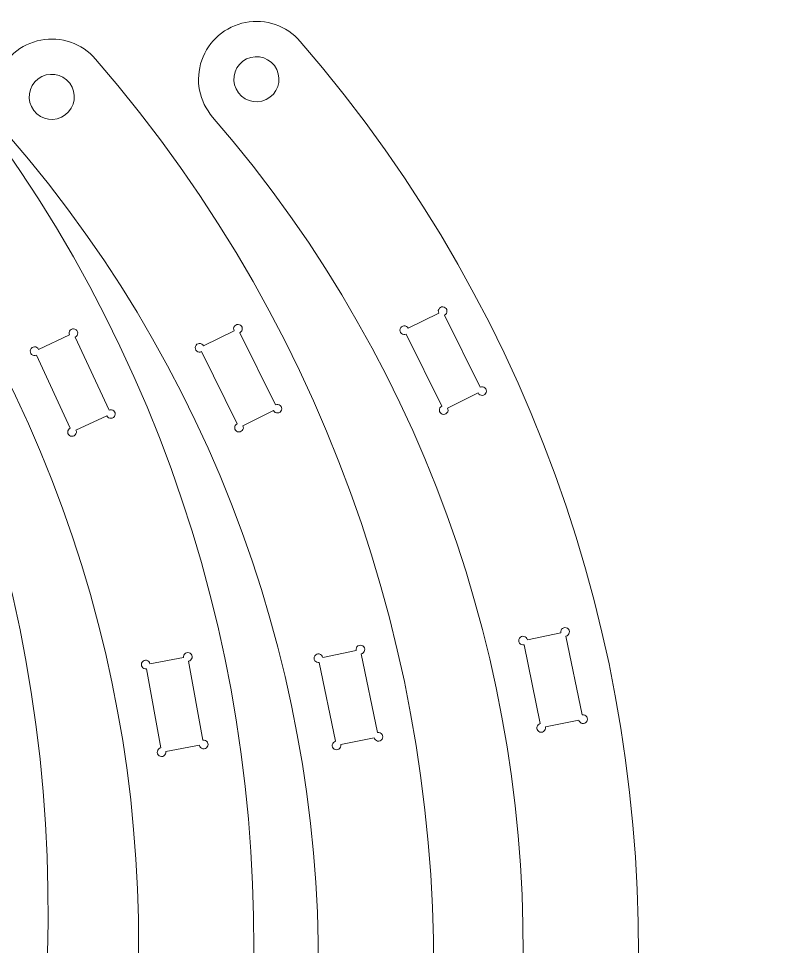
# Model space of a CAD drawing. Header units: millimetres. Extents: x -224 to 82, y -131 to 150.
# Drawn here: x 16 to 82.4, y -39.4 to 40.8 of the extents above; entities that cross this region are included whole.
import ezdxf

# ---------------------------------------------------------------- set-up
doc = ezdxf.new("R2010")
doc.units = ezdxf.units.MM
doc.header["$MEASUREMENT"] = 0
doc.layers.add('Ebene 1', color=7, linetype='Continuous')

msp = doc.modelspace()

# ---------------------------------------------------------------- linework, layer by layer
at = {"layer": 'Ebene 1', "color": 1, "lineweight": 9}
for points, knots in [([(32.0553, -126.8842), (30.7569, -128.111), (28.9026, -128.5519), (27.1909, -128.041), (27.1909, -128.041), (25.4793, -127.5299), (24.1703, -126.1445), (23.757, -124.4066), (23.757, -124.4066), (23.3437, -122.6688), (23.889, -120.8424), (25.1874, -119.6156), (25.1874, -119.6156), (67.9912, -79.1247), (71.3998, -12.2032), (32.8145, 32.3259), (32.8145, 32.3259), (31.6455, 33.6766), (31.2859, 35.5483), (31.8711, 37.2362), (31.8711, 37.2362), (32.4563, 38.9239), (33.8974, 40.1713), (35.6517, 40.5083), (35.6517, 40.5083), (37.4059, 40.8453), (39.2067, 40.2209), (40.3757, 38.8702), (40.3757, 38.8702), (82.4179, -9.6483), (78.6937, -82.7657), (32.0553, -126.8842)], [0, 0, 0, 0, 0.1111111, 0.1111111, 0.1111111, 0.1111111, 0.2222222, 0.2222222, 0.2222222, 0.2222222, 0.3333333, 0.3333333, 0.3333333, 0.3333333, 0.4444444, 0.4444444, 0.4444444, 0.4444444, 0.5555556, 0.5555556, 0.5555556, 0.5555556, 0.6666667, 0.6666667, 0.6666667, 0.6666667, 0.7777778, 0.7777778, 0.7777778, 0.7777778, 1, 1, 1, 1]), ([(1.3192, 30.9133), (0.184, 32.2925), (-0.1292, 34.1726), (0.4977, 35.8454), (0.4977, 35.8454), (1.1245, 37.518), (2.5962, 38.7293), (4.3582, 39.0229), (4.3582, 39.0229), (6.1202, 39.3163), (7.905, 38.6475), (9.0402, 37.2683), (9.0402, 37.2683), (49.8678, -12.2767), (44.3336, -85.2794), (-3.3832, -128.2291), (-3.3832, -128.2291), (-4.7116, -129.4234), (-6.5762, -129.8183), (-8.2747, -129.2651), (-8.2747, -129.2651), (-9.9732, -128.7118), (-11.2475, -127.2944), (-11.6176, -125.5469), (-11.6176, -125.5469), (-11.9877, -123.7992), (-11.3973, -121.987), (-10.069, -120.7927), (-10.069, -120.7927), (33.7246, -81.3744), (38.7897, -14.5579), (1.3192, 30.9133)], [0, 0, 0, 0, 0.1111111, 0.1111111, 0.1111111, 0.1111111, 0.2222222, 0.2222222, 0.2222222, 0.2222222, 0.3333333, 0.3333333, 0.3333333, 0.3333333, 0.4444444, 0.4444444, 0.4444444, 0.4444444, 0.5555556, 0.5555556, 0.5555556, 0.5555556, 0.6666667, 0.6666667, 0.6666667, 0.6666667, 0.7777778, 0.7777778, 0.7777778, 0.7777778, 1, 1, 1, 1]), ([(14.3622, -128.4063), (13.0638, -129.6332), (11.2095, -130.0741), (9.4978, -129.5631), (9.4978, -129.5631), (7.7862, -129.052), (6.4772, -127.6666), (6.0639, -125.9288), (6.0639, -125.9288), (5.6506, -124.1909), (6.1959, -122.3646), (7.4943, -121.1377), (7.4943, -121.1377), (50.2981, -80.6468), (53.7067, -13.7254), (15.1214, 30.8038), (15.1214, 30.8038), (13.9524, 32.1545), (13.5928, 34.0262), (14.178, 35.714), (14.178, 35.714), (14.7632, 37.4018), (16.2044, 38.6491), (17.9586, 38.9862), (17.9586, 38.9862), (19.7129, 39.3232), (21.5137, 38.6988), (22.6827, 37.3481), (22.6827, 37.3481), (64.7248, -11.1705), (61.0006, -84.2879), (14.3622, -128.4063)], [0, 0, 0, 0, 0.1111111, 0.1111111, 0.1111111, 0.1111111, 0.2222222, 0.2222222, 0.2222222, 0.2222222, 0.3333333, 0.3333333, 0.3333333, 0.3333333, 0.4444444, 0.4444444, 0.4444444, 0.4444444, 0.5555556, 0.5555556, 0.5555556, 0.5555556, 0.6666667, 0.6666667, 0.6666667, 0.6666667, 0.7777778, 0.7777778, 0.7777778, 0.7777778, 1, 1, 1, 1]), ([(35.0404, 34.4211), (35.6903, 33.5625), (36.9135, 33.3933), (37.7721, 34.0433), (37.7721, 34.0433), (38.6308, 34.6933), (38.7998, 35.9164), (38.1499, 36.775), (38.1499, 36.775), (37.4998, 37.6337), (36.2768, 37.8028), (35.4181, 37.1528), (35.4181, 37.1528), (34.5595, 36.5028), (34.3903, 35.2798), (35.0404, 34.4211)], [0, 0, 0, 0, 0.2, 0.2, 0.2, 0.2, 0.4, 0.4, 0.4, 0.4, 0.6, 0.6, 0.6, 0.6, 1, 1, 1, 1]), ([(-13.0398, 29.3497), (-14.1037, 30.7846), (-14.3214, 32.6781), (-13.6106, 34.317), (-13.6106, 34.317), (-12.8999, 35.9558), (-11.3689, 37.0911), (-9.5943, 37.2951), (-9.5943, 37.2951), (-7.8196, 37.499), (-6.0709, 36.7407), (-5.007, 35.3058), (-5.007, 35.3058), (33.261, -16.2418), (24.0396, -88.8709), (-25.7896, -129.3509), (-25.7896, -129.3509), (-27.1767, -130.4764), (-29.059, -130.7765), (-30.7273, -130.138), (-30.7273, -130.138), (-32.3956, -129.4995), (-33.5965, -128.0194), (-33.8777, -126.2553), (-33.8777, -126.2553), (-34.1588, -124.4912), (-33.4776, -122.7112), (-32.0905, -121.5856), (-32.0905, -121.5856), (13.6418, -84.434), (22.0817, -17.9595), (-13.0398, 29.3497)], [0, 0, 0, 0, 0.1111111, 0.1111111, 0.1111111, 0.1111111, 0.2222222, 0.2222222, 0.2222222, 0.2222222, 0.3333333, 0.3333333, 0.3333333, 0.3333333, 0.4444444, 0.4444444, 0.4444444, 0.4444444, 0.5555556, 0.5555556, 0.5555556, 0.5555556, 0.6666667, 0.6666667, 0.6666667, 0.6666667, 0.7777778, 0.7777778, 0.7777778, 0.7777778, 1, 1, 1, 1]), ([(17.3473, 32.899), (17.9973, 32.0403), (19.2204, 31.8712), (20.079, 32.5212), (20.079, 32.5212), (20.9377, 33.1712), (21.1068, 34.3943), (20.4568, 35.2529), (20.4568, 35.2529), (19.8067, 36.1116), (18.5838, 36.2807), (17.7251, 35.6307), (17.7251, 35.6307), (16.8664, 34.9807), (16.6972, 33.7577), (17.3473, 32.899)], [0, 0, 0, 0, 0.2, 0.2, 0.2, 0.2, 0.4, 0.4, 0.4, 0.4, 0.6, 0.6, 0.6, 0.6, 1, 1, 1, 1]), ([(52.8624, 15.2143), (52.9984, 15.2815), (53.0804, 15.424), (53.0704, 15.5754), (53.0704, 15.5754), (53.0604, 15.7267), (52.9601, 15.8571), (52.8165, 15.9058), (52.8165, 15.9058), (52.6728, 15.9544), (52.514, 15.9117), (52.4141, 15.7975), (52.4141, 15.7975), (52.3142, 15.6834), (52.2929, 15.5204), (52.3601, 15.3844)], [0, 0, 0, 0, 0.2, 0.2, 0.2, 0.2, 0.4, 0.4, 0.4, 0.4, 0.6, 0.6, 0.6, 0.6, 1, 1, 1, 1]), ([(17.5803, 11.7542), (17.4427, 11.6902), (17.28, 11.7155), (17.1683, 11.8182), (17.1683, 11.8182), (17.0565, 11.9209), (17.0177, 12.0808), (17.0699, 12.2234), (17.0699, 12.2234), (17.122, 12.3659), (17.2549, 12.463), (17.4065, 12.4693), (17.4065, 12.4693), (17.5581, 12.4758), (17.6988, 12.3898), (17.7627, 12.2521), (17.7627, 12.2521), (17.7627, 12.2521), (20.4391, 13.4929), (20.4391, 13.4929), (20.4391, 13.4929), (20.3752, 13.6305), (20.4005, 13.7931), (20.5032, 13.9049), (20.5032, 13.9049), (20.6059, 14.0167), (20.7659, 14.0555), (20.9084, 14.0034), (20.9084, 14.0034), (21.0509, 13.9512), (21.148, 13.8184), (21.1544, 13.6667), (21.1544, 13.6667), (21.1607, 13.5151), (21.0747, 13.3743), (20.937, 13.3104), (20.937, 13.3104), (20.937, 13.3104), (23.8603, 7.0052), (23.8603, 7.0052), (23.8603, 7.0052), (23.998, 7.0691), (24.1606, 7.0437), (24.2723, 6.941), (24.2723, 6.941), (24.3841, 6.8383), (24.423, 6.6784), (24.3708, 6.5359), (24.3708, 6.5359), (24.3187, 6.3934), (24.1858, 6.2963), (24.0341, 6.2899), (24.0341, 6.2899), (23.8826, 6.2835), (23.7417, 6.3695), (23.6779, 6.5071), (23.6779, 6.5071), (23.6779, 6.5071), (21.0015, 5.2663), (21.0015, 5.2663), (21.0015, 5.2663), (21.0655, 5.1287), (21.0402, 4.9661), (20.9375, 4.8544), (20.9375, 4.8544), (20.8347, 4.7427), (20.6748, 4.7038), (20.5323, 4.7559), (20.5323, 4.7559), (20.3898, 4.808), (20.2927, 4.9409), (20.2863, 5.0925), (20.2863, 5.0925), (20.2799, 5.2441), (20.366, 5.3849), (20.5036, 5.4489), (20.5036, 5.4489), (20.5036, 5.4489), (17.5803, 11.7542), (17.5803, 11.7542)], [0, 0, 0, 0, 0.047619, 0.047619, 0.047619, 0.047619, 0.0952381, 0.0952381, 0.0952381, 0.0952381, 0.1428571, 0.1428571, 0.1428571, 0.1428571, 0.1904762, 0.1904762, 0.1904762, 0.1904762, 0.2380952, 0.2380952, 0.2380952, 0.2380952, 0.2857143, 0.2857143, 0.2857143, 0.2857143, 0.3333333, 0.3333333, 0.3333333, 0.3333333, 0.3809524, 0.3809524, 0.3809524, 0.3809524, 0.4285714, 0.4285714, 0.4285714, 0.4285714, 0.4761905, 0.4761905, 0.4761905, 0.4761905, 0.5238095, 0.5238095, 0.5238095, 0.5238095, 0.5714286, 0.5714286, 0.5714286, 0.5714286, 0.6190476, 0.6190476, 0.6190476, 0.6190476, 0.6666667, 0.6666667, 0.6666667, 0.6666667, 0.7142857, 0.7142857, 0.7142857, 0.7142857, 0.7619048, 0.7619048, 0.7619048, 0.7619048, 0.8095238, 0.8095238, 0.8095238, 0.8095238, 0.8571429, 0.8571429, 0.8571429, 0.8571429, 0.9047619, 0.9047619, 0.9047619, 0.9047619, 1, 1, 1, 1]), ([(35.1693, 13.6922), (35.3053, 13.7594), (35.3873, 13.9019), (35.3773, 14.0532), (35.3773, 14.0532), (35.3673, 14.2045), (35.267, 14.335), (35.1234, 14.3837), (35.1234, 14.3837), (34.9798, 14.4323), (34.8209, 14.3896), (34.721, 14.2754), (34.721, 14.2754), (34.6211, 14.1613), (34.5998, 13.9983), (34.667, 13.8623)], [0, 0, 0, 0, 0.2, 0.2, 0.2, 0.2, 0.4, 0.4, 0.4, 0.4, 0.6, 0.6, 0.6, 0.6, 1, 1, 1, 1]), ([(49.7152, 14.0777), (49.648, 14.2137), (49.5055, 14.2958), (49.3542, 14.2858), (49.3542, 14.2858), (49.2029, 14.2757), (49.0725, 14.1755), (49.0238, 14.0319), (49.0238, 14.0319), (48.9752, 13.8882), (49.0179, 13.7294), (49.132, 13.6295), (49.132, 13.6295), (49.2461, 13.5295), (49.4092, 13.5082), (49.5451, 13.5754)], [0, 0, 0, 0, 0.2, 0.2, 0.2, 0.2, 0.4, 0.4, 0.4, 0.4, 0.6, 0.6, 0.6, 0.6, 1, 1, 1, 1]), ([(32.0221, 12.5555), (31.9549, 12.6915), (31.8124, 12.7737), (31.6611, 12.7636), (31.6611, 12.7636), (31.5098, 12.7536), (31.3794, 12.6533), (31.3307, 12.5097), (31.3307, 12.5097), (31.2821, 12.3661), (31.3248, 12.2073), (31.4389, 12.1074), (31.4389, 12.1074), (31.553, 12.0074), (31.7161, 11.9861), (31.852, 12.0533)], [0, 0, 0, 0, 0.2, 0.2, 0.2, 0.2, 0.4, 0.4, 0.4, 0.4, 0.6, 0.6, 0.6, 0.6, 1, 1, 1, 1]), ([(55.7708, 8.4811), (55.838, 8.3451), (55.9805, 8.263), (56.1318, 8.273), (56.1318, 8.273), (56.2832, 8.283), (56.4136, 8.3832), (56.4622, 8.5269), (56.4622, 8.5269), (56.5108, 8.6705), (56.4682, 8.8294), (56.3541, 8.9293), (56.3541, 8.9293), (56.2399, 9.0292), (56.0769, 9.0506), (55.9409, 8.9834)], [0, 0, 0, 0, 0.2, 0.2, 0.2, 0.2, 0.4, 0.4, 0.4, 0.4, 0.6, 0.6, 0.6, 0.6, 1, 1, 1, 1]), ([(38.0777, 6.9589), (38.1449, 6.8229), (38.2875, 6.7408), (38.4388, 6.7509), (38.4388, 6.7509), (38.5901, 6.7609), (38.7205, 6.8611), (38.7691, 7.0047), (38.7691, 7.0047), (38.8177, 7.1484), (38.7751, 7.3073), (38.661, 7.4072), (38.661, 7.4072), (38.5468, 7.5071), (38.3838, 7.5284), (38.2478, 7.4612)], [0, 0, 0, 0, 0.2, 0.2, 0.2, 0.2, 0.4, 0.4, 0.4, 0.4, 0.6, 0.6, 0.6, 0.6, 1, 1, 1, 1]), ([(52.6238, 7.3444), (52.4878, 7.2772), (52.4056, 7.1347), (52.4157, 6.9834), (52.4157, 6.9834), (52.4256, 6.8321), (52.5259, 6.7017), (52.6696, 6.653), (52.6696, 6.653), (52.8132, 6.6044), (52.9721, 6.6471), (53.0719, 6.7612), (53.0719, 6.7612), (53.1719, 6.8753), (53.1932, 7.0384), (53.1261, 7.1743)], [0, 0, 0, 0, 0.2, 0.2, 0.2, 0.2, 0.4, 0.4, 0.4, 0.4, 0.6, 0.6, 0.6, 0.6, 1, 1, 1, 1]), ([(34.9307, 5.8223), (34.7947, 5.7551), (34.7125, 5.6126), (34.7226, 5.4613), (34.7226, 5.4613), (34.7326, 5.31), (34.8328, 5.1795), (34.9765, 5.1309), (34.9765, 5.1309), (35.1202, 5.0822), (35.279, 5.125), (35.3788, 5.2391), (35.3788, 5.2391), (35.4788, 5.3532), (35.5001, 5.5163), (35.433, 5.6522)], [0, 0, 0, 0, 0.2, 0.2, 0.2, 0.2, 0.4, 0.4, 0.4, 0.4, 0.6, 0.6, 0.6, 0.6, 1, 1, 1, 1]), ([(63.3538, -12.5435), (63.5024, -12.5128), (63.6177, -12.3955), (63.646, -12.2466), (63.646, -12.2466), (63.6744, -12.0975), (63.6103, -11.9461), (63.4835, -11.8629), (63.4835, -11.8629), (63.3568, -11.7796), (63.1923, -11.781), (63.0668, -11.8662), (63.0668, -11.8662), (62.9414, -11.9515), (62.8797, -12.1039), (62.9105, -12.2524)], [0, 0, 0, 0, 0.2, 0.2, 0.2, 0.2, 0.4, 0.4, 0.4, 0.4, 0.6, 0.6, 0.6, 0.6, 1, 1, 1, 1]), ([(60.0219, -12.8512), (59.9911, -12.7027), (59.8739, -12.5873), (59.7248, -12.5589), (59.7248, -12.5589), (59.5759, -12.5305), (59.4244, -12.5947), (59.3412, -12.7214), (59.3412, -12.7214), (59.2579, -12.8482), (59.2593, -13.0127), (59.3445, -13.1381), (59.3445, -13.1381), (59.4298, -13.2635), (59.5823, -13.3252), (59.7308, -13.2944)], [0, 0, 0, 0, 0.2, 0.2, 0.2, 0.2, 0.4, 0.4, 0.4, 0.4, 0.6, 0.6, 0.6, 0.6, 1, 1, 1, 1]), ([(45.6608, -14.0657), (45.8093, -14.0349), (45.9246, -13.9176), (45.9529, -13.7687), (45.9529, -13.7687), (45.9813, -13.6197), (45.9173, -13.4683), (45.7904, -13.385), (45.7904, -13.385), (45.6637, -13.3018), (45.4992, -13.3031), (45.3737, -13.3883), (45.3737, -13.3883), (45.2483, -13.4736), (45.1866, -13.6261), (45.2174, -13.7746)], [0, 0, 0, 0, 0.2, 0.2, 0.2, 0.2, 0.4, 0.4, 0.4, 0.4, 0.6, 0.6, 0.6, 0.6, 1, 1, 1, 1]), ([(27.0973, -15.3598), (26.948, -15.3869), (26.7969, -15.3216), (26.7147, -15.194), (26.7147, -15.194), (26.6324, -15.0665), (26.635, -14.9019), (26.7215, -14.7771), (26.7215, -14.7771), (26.8077, -14.6523), (26.9608, -14.5918), (27.1091, -14.6238), (27.1091, -14.6238), (27.2575, -14.6558), (27.372, -14.7745), (27.3992, -14.9238), (27.3992, -14.9238), (27.3992, -14.9238), (30.3019, -14.3968), (30.3019, -14.3968), (30.3019, -14.3968), (30.2746, -14.2475), (30.34, -14.0965), (30.4676, -14.0142), (30.4676, -14.0142), (30.5951, -13.932), (30.7596, -13.9346), (30.8844, -14.0209), (30.8844, -14.0209), (31.0092, -14.1073), (31.0698, -14.2603), (31.0377, -14.4087), (31.0377, -14.4087), (31.0058, -14.557), (30.8871, -14.6716), (30.7378, -14.6988), (30.7378, -14.6988), (30.7378, -14.6988), (31.9792, -21.537), (31.9792, -21.537), (31.9792, -21.537), (32.1285, -21.5098), (32.2796, -21.5752), (32.3618, -21.7028), (32.3618, -21.7028), (32.4441, -21.8303), (32.4415, -21.9948), (32.3551, -22.1196), (32.3551, -22.1196), (32.2688, -22.2445), (32.1157, -22.305), (31.9674, -22.273), (31.9674, -22.273), (31.8191, -22.241), (31.7045, -22.1223), (31.6773, -21.9729), (31.6773, -21.9729), (31.6773, -21.9729), (28.7747, -22.5), (28.7747, -22.5), (28.7747, -22.5), (28.802, -22.6492), (28.7365, -22.8002), (28.609, -22.8825), (28.609, -22.8825), (28.4815, -22.9648), (28.3169, -22.9621), (28.1921, -22.8758), (28.1921, -22.8758), (28.0673, -22.7895), (28.0068, -22.6364), (28.0388, -22.4881), (28.0388, -22.4881), (28.0708, -22.3398), (28.1895, -22.2252), (28.3388, -22.1979), (28.3388, -22.1979), (28.3388, -22.1979), (27.0973, -15.3598), (27.0973, -15.3598)], [0, 0, 0, 0, 0.047619, 0.047619, 0.047619, 0.047619, 0.0952381, 0.0952381, 0.0952381, 0.0952381, 0.1428571, 0.1428571, 0.1428571, 0.1428571, 0.1904762, 0.1904762, 0.1904762, 0.1904762, 0.2380952, 0.2380952, 0.2380952, 0.2380952, 0.2857143, 0.2857143, 0.2857143, 0.2857143, 0.3333333, 0.3333333, 0.3333333, 0.3333333, 0.3809524, 0.3809524, 0.3809524, 0.3809524, 0.4285714, 0.4285714, 0.4285714, 0.4285714, 0.4761905, 0.4761905, 0.4761905, 0.4761905, 0.5238095, 0.5238095, 0.5238095, 0.5238095, 0.5714286, 0.5714286, 0.5714286, 0.5714286, 0.6190476, 0.6190476, 0.6190476, 0.6190476, 0.6666667, 0.6666667, 0.6666667, 0.6666667, 0.7142857, 0.7142857, 0.7142857, 0.7142857, 0.7619048, 0.7619048, 0.7619048, 0.7619048, 0.8095238, 0.8095238, 0.8095238, 0.8095238, 0.8571429, 0.8571429, 0.8571429, 0.8571429, 0.9047619, 0.9047619, 0.9047619, 0.9047619, 1, 1, 1, 1]), ([(42.3288, -14.3733), (42.298, -14.2248), (42.1808, -14.1094), (42.0318, -14.0811), (42.0318, -14.0811), (41.8828, -14.0526), (41.7314, -14.1168), (41.6481, -14.2436), (41.6481, -14.2436), (41.5648, -14.3703), (41.5662, -14.5348), (41.6514, -14.6602), (41.6514, -14.6602), (41.7367, -14.7856), (41.8892, -14.8473), (42.0377, -14.8166)], [0, 0, 0, 0, 0.2, 0.2, 0.2, 0.2, 0.4, 0.4, 0.4, 0.4, 0.6, 0.6, 0.6, 0.6, 1, 1, 1, 1]), ([(64.4732, -19.7922), (64.504, -19.9407), (64.6212, -20.056), (64.7702, -20.0844), (64.7702, -20.0844), (64.9192, -20.1129), (65.0706, -20.0487), (65.1539, -19.9219), (65.1539, -19.9219), (65.2371, -19.7951), (65.2358, -19.6307), (65.1505, -19.5053), (65.1505, -19.5053), (65.0652, -19.3799), (64.9128, -19.3182), (64.7643, -19.3489)], [0, 0, 0, 0, 0.2, 0.2, 0.2, 0.2, 0.4, 0.4, 0.4, 0.4, 0.6, 0.6, 0.6, 0.6, 1, 1, 1, 1]), ([(46.7801, -21.3143), (46.8109, -21.4628), (46.9281, -21.5782), (47.0771, -21.6066), (47.0771, -21.6066), (47.2261, -21.635), (47.3775, -21.5708), (47.4608, -21.4441), (47.4608, -21.4441), (47.544, -21.3172), (47.5427, -21.1528), (47.4575, -21.0274), (47.4575, -21.0274), (47.3722, -20.902), (47.2197, -20.8403), (47.0712, -20.8711)], [0, 0, 0, 0, 0.2, 0.2, 0.2, 0.2, 0.4, 0.4, 0.4, 0.4, 0.6, 0.6, 0.6, 0.6, 1, 1, 1, 1]), ([(61.1413, -20.0998), (60.9928, -20.1305), (60.8774, -20.2479), (60.849, -20.3968), (60.849, -20.3968), (60.8206, -20.5458), (60.8848, -20.6972), (61.0116, -20.7805), (61.0116, -20.7805), (61.1383, -20.8637), (61.3028, -20.8623), (61.4282, -20.7772), (61.4282, -20.7772), (61.5537, -20.6919), (61.6154, -20.5394), (61.5846, -20.3909)], [0, 0, 0, 0, 0.2, 0.2, 0.2, 0.2, 0.4, 0.4, 0.4, 0.4, 0.6, 0.6, 0.6, 0.6, 1, 1, 1, 1]), ([(43.4482, -21.6219), (43.2997, -21.6527), (43.1843, -21.77), (43.1559, -21.9189), (43.1559, -21.9189), (43.1276, -22.068), (43.1917, -22.2193), (43.3185, -22.3026), (43.3185, -22.3026), (43.4452, -22.3859), (43.6097, -22.3845), (43.7352, -22.2993), (43.7352, -22.2993), (43.8606, -22.214), (43.9223, -22.0616), (43.8915, -21.9131)], [0, 0, 0, 0, 0.2, 0.2, 0.2, 0.2, 0.4, 0.4, 0.4, 0.4, 0.6, 0.6, 0.6, 0.6, 1, 1, 1, 1])]:
    msp.add_open_spline(points, degree=3, knots=knots, dxfattribs=at)
for points in [[(49.7152, 14.0777), (49.7152, 14.0777), (52.3601, 15.3844), (52.3601, 15.3844)], [(52.8624, 15.2143), (52.8624, 15.2143), (55.9409, 8.9834), (55.9409, 8.9834)], [(32.0221, 12.5555), (32.0221, 12.5555), (34.667, 13.8623), (34.667, 13.8623)], [(35.1693, 13.6922), (35.1693, 13.6922), (38.2478, 7.4612), (38.2478, 7.4612)], [(52.6238, 7.3444), (52.6238, 7.3444), (49.5451, 13.5754), (49.5451, 13.5754)], [(34.9307, 5.8223), (34.9307, 5.8223), (31.852, 12.0533), (31.852, 12.0533)], [(55.7708, 8.4811), (55.7708, 8.4811), (53.1261, 7.1743), (53.1261, 7.1743)], [(38.0777, 6.9589), (38.0777, 6.9589), (35.433, 5.6522), (35.433, 5.6522)], [(60.0219, -12.8512), (60.0219, -12.8512), (62.9105, -12.2524), (62.9105, -12.2524)], [(63.3538, -12.5435), (63.3538, -12.5435), (64.7643, -19.3489), (64.7643, -19.3489)], [(61.1413, -20.0998), (61.1413, -20.0998), (59.7308, -13.2944), (59.7308, -13.2944)], [(42.3288, -14.3733), (42.3288, -14.3733), (45.2174, -13.7746), (45.2174, -13.7746)], [(45.6608, -14.0657), (45.6608, -14.0657), (47.0712, -20.8711), (47.0712, -20.8711)], [(43.4482, -21.6219), (43.4482, -21.6219), (42.0377, -14.8166), (42.0377, -14.8166)], [(64.4732, -19.7922), (64.4732, -19.7922), (61.5846, -20.3909), (61.5846, -20.3909)], [(46.7801, -21.3143), (46.7801, -21.3143), (43.8915, -21.9131), (43.8915, -21.9131)]]:
    msp.add_open_spline(points, degree=3, dxfattribs=at)

doc.saveas('drawing.dxf')
